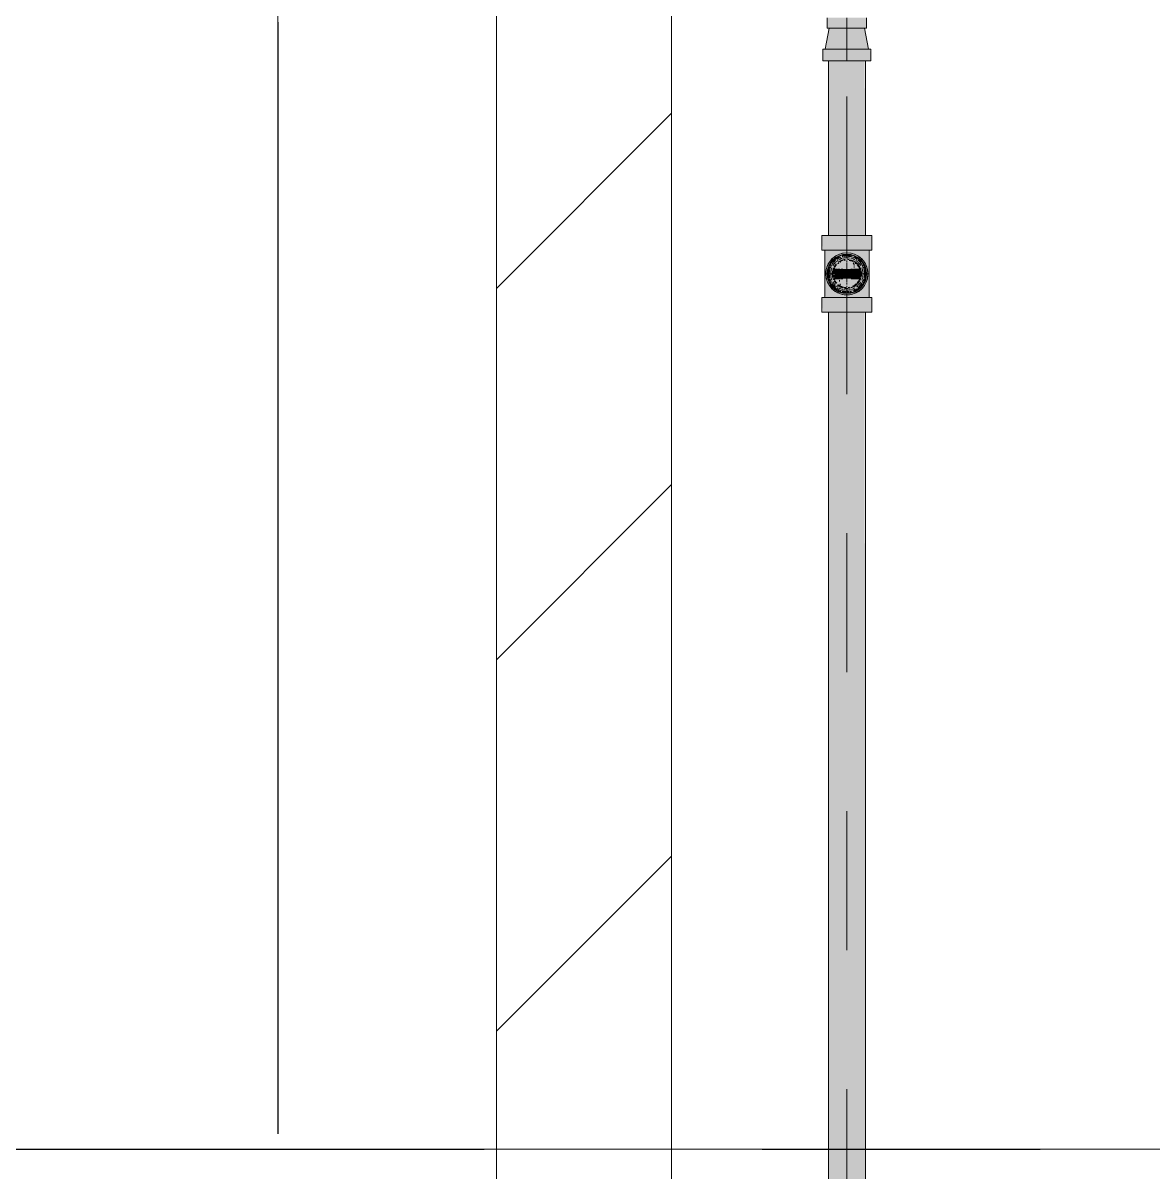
# Model space of a CAD drawing. Header units: millimetres. Extents: x -4000 to 187956, y -58990 to 162485.
# Drawn here: x 97709 to 99000, y 135424 to 136737 of the extents above; entities that cross this region are included whole.
import ezdxf

# ---------------------------------------------------------------- set-up
doc = ezdxf.new("R2010")
doc.units = ezdxf.units.MM
for name, pattern in [('Dash 1_16_', [317.5, 158.75, -158.75]), ('Grid Line', [2222.5, 1270, -317.5, 317.5, -317.5]), ('Grid Line 12_5mm', [2150, 1250, -300, 300, -300])]:
    doc.linetypes.add(name, pattern=pattern)
for name, color, linetype, lineweight in [('A-WALL', 113, 'Continuous', 13), ('A-WALL-PATT', 111, 'Continuous', 13), ('F-SPRN', 3, 'Continuous', 9), ('P-PIPE', 3, 'Continuous', 9), ('P-PIPE-CNTR', 3, 'Continuous', 9), ('S-GRID', 1, 'Continuous', 30)]:
    doc.layers.add(name, color=color, linetype=linetype, lineweight=lineweight)

# ---------------------------------------------------------------- blocks, each defined once
blk = doc.blocks.new('CMF2_NHAXUONG_A_rvt-1-FFS - TANG 1')
at = {"layer": 'A-WALL-PATT', "lineweight": 9}
h = blk.add_hatch(dxfattribs=at)
h.set_pattern_fill('FP_12', color=250, style=0, pattern_type=2)
h.set_pattern_definition([(45, (0, 0), (-212.13203, 212.13203), [])])
h.paths.add_polyline_path([(98449.8, 132002.1), (98449.8, 140900.5), (98249.8, 140900), (98249.8, 132002.1)])
at = {"layer": 'A-WALL', "color": 50, "lineweight": 15}
for p, q in [((98449.8, 132002.1), (98449.8, 140900.5)), ((98249.8, 140700.5), (98249.8, 132202.1))]:
    blk.add_line(p, q, dxfattribs=at)
at = {"layer": 'A-WALL', "color": 35, "lineweight": 15}
for p, q in [((98449.8, 132002.1), (98449.8, 140900)), ((98249.8, 140700.5), (98249.8, 132202.1))]:
    blk.add_line(p, q, dxfattribs=at)
at = {"layer": 'S-GRID', "linetype": 'Grid Line 12_5mm', "lineweight": 9}
for p, q in [((98000, 161185.2), (98000, -16487.4)), ((-824.3, 135450), (183641.1, 135450))]:
    blk.add_line(p, q, dxfattribs=at)
blk = doc.blocks.new('Sprinkler_Up - DN20-V1011-FFS - TANG 1')
at = {"layer": 'F-SPRN', "transparency": 33554534}
for points in [[(22.2, 0), (17.8, 13.2), (6.9, 21.2), (-6.9, 21.2), (-18, 13.1), (-22.2, 0), (-3.9, 0.7), (-1.7, 2.9), (-1.2, 3.5), (-0.6, 4), (0.6, 4), (1.2, 3.5), (1.7, 2.9), (4.6, 0), (13.5, 0)], [(0, -16.7), (4.3, -16.1), (11.8, -11.8), (16.1, -4.3), (16.1, 4.3), (9.9, 13.2), (8.3, 14.4), (0, 16.7), (-4.3, 16.1), (-11.8, 11.8), (-16.1, 4.3), (-16.1, -4.3), (-11.8, -11.8), (-8.3, -14.4)], [(0, -15.6), (7.8, -13.5), (13.5, -7.8), (15.1, -4), (15.1, 4), (13.5, 7.8), (7.8, 13.5), (0, 15.6), (-8.2, 13.2), (-11, 11), (-15.1, 4), (-15.1, -4), (-11, -11), (-7.8, -13.5)], [(3.4, -21.2), (6.9, -21.2), (18, -13.1), (22.2, 0), (3.9, -0.7), (1.7, -2.9), (1.2, -3.5), (0.6, -4), (-0.6, -4), (-1.2, -3.5), (-1.7, -2.9), (-4.6, 0), (-22.2, 0), (-18, -13.1), (-6.9, -21.2), (0, -21.2)], [(-10.9, -5.5), (-10.9, 5.4), (-14.5, 5.4), (-14.5, -5.5)], [(-7.7, -5.5), (-7.7, 5.4), (-10.9, 5.4), (-10.9, -5.5)], [(0, -5.5), (0, 5.4), (-7.7, 5.4), (-7.7, -5.5)], [(0, 0), (5.7, 0), (2.9, 4.9), (-2.9, 4.9), (-5.7, 0)], [(2.9, -4.9), (5.7, 0), (-5.7, 0), (-2.9, -4.9)], [(0, 0), (4.6, 0), (0, 4.6), (-4.6, 0)], [(0, -4.6), (4.6, 0), (-4.6, 0)], [(0, -2.6), (1.3, 0), (-1.8, 0)], [(-1.3, 0), (1.8, 0), (0, 2.6)], [(7.7, -5.5), (7.7, 5.4), (0, 5.4), (0, -5.5)], [(7.7, -5.5), (10.9, -5.5), (10.8, 5.4), (7.7, 5.4)], [(14.5, -5.5), (14.5, 5.4), (10.9, 5.4), (10.9, -5.5)]]:
    blk.add_hatch(color=1, dxfattribs=at).paths.add_polyline_path(points)
at = {"layer": 'F-SPRN', "color": 1}
for p, q in [((-11.5, 5.4), (-14.5, 5.4)), ((-14.5, 5.4), (-11.3, 5.4)), ((-14.5, 5.4), (-14.5, 3.7)), ((-14.5, 3.3), (-14.5, 0)), ((-11.5, 5.4), (-11.5, 4)), ((-10.9, 1.9), (-10.9, 3.6)), ((-10.8, 5.4), (-8, 5.4)), ((-8.1, 5.4), (-10.8, 5.4)), ((-8.1, 5.4), (-8.1, 2.8)), ((-8.1, 2.5), (-8.1, 0.7)), ((-7.7, 4.8), (-7.7, 2.7)), ((-7.7, 4.8), (-7.7, 2.7)), ((-7.7, 2.1), (-7.7, 0.5)), ((-7.7, 2.1), (-7.7, 0.5)), ((-6.7, 5.4), (-4.7, 5.4)), ((-5.8, 3.8), (-5.8, 2.2)), ((-2.1, 0), (-2.1, 0)), ((-2.1, 0), (-2.1, -0.1)), ((-1.6, 1.3), (-1.6, 1.3)), ((-1.3, 1.6), (-1.4, 1.6)), ((-0.6, 2), (-0.6, 2)), ((-0.5, 2), (-0.6, 2)), ((0, 2.1), (-0.1, 2.1)), ((2.1, 0), (2.1, 0.1)), ((2.1, 0), (2.1, 0)), ((4.7, 5.4), (6.5, 5.4)), ((7.7, 5.4), (10.8, 5.4)), ((7.7, 5.2), (7.7, 2.7)), ((7.7, 5.2), (7.7, 2.7)), ((7.7, 2.3), (7.7, 0.5)), ((7.7, 2.3), (7.7, 0.5)), ((11.5, 5.4), (8.1, 5.4)), ((8.1, 5.4), (8.1, 2.8)), ((8.1, 2.5), (8.1, 0.4)), ((10.8, 5.4), (10.9, 5.4)), ((10.9, 5.4), (14.5, 5.4)), ((10.9, 3.6), (10.9, 0.2)), ((14.5, 5.4), (11.5, 5.4)), ((11.5, 5.4), (11.5, 4)), ((11.5, 3), (11.5, 0.2)), ((14.5, 5.4), (14.5, -5.5)), ((-14.5, -1.3), (-14.5, -3.7)), ((-11.1, -5.5), (-14.5, -5.5)), ((-14.5, -5.5), (-11.5, -5.5)), ((-10.9, -2.6), (-10.9, -1.3)), ((-10.8, -5.5), (-8.1, -5.5)), ((-7.8, -5.5), (-10.8, -5.5)), ((-8.1, -4.2), (-8.1, -5.5)), ((-7.7, -2.7), (-7.7, -4)), ((-7.7, -2.7), (-7.7, -4)), ((-7, -5.5), (-5.8, -5.5)), ((-4.8, -5.5), (-7, -5.5)), ((-5.8, -2.3), (-5.8, -3.8)), ((0, -2.1), (0.1, -2.1)), ((7, -5.5), (4.8, -5.5)), ((5.8, -2.2), (5.8, -3.8)), ((5.8, -5.5), (7, -5.5)), ((7.7, -0.5), (7.7, -2.3)), ((7.7, -0.5), (7.7, -2.3)), ((7.7, -2.7), (7.7, -5.4)), ((7.7, -2.7), (7.7, -5.4)), ((10.8, -5.5), (7.7, -5.5)), ((8.1, -0.4), (8.1, -2.5)), ((8.1, -2.8), (8.1, -5.5)), ((8.1, -5.5), (11.5, -5.5)), ((10.9, -5.5), (10.8, -5.5)), ((10.9, -0.2), (10.9, -3.6)), ((14.5, -5.5), (10.9, -5.5)), ((11.5, -0.2), (11.5, -3)), ((11.5, -4), (11.5, -5.5)), ((11.5, -5.5), (14.5, -5.5))]:
    blk.add_line(p, q, dxfattribs=at)
at = {"layer": 'F-SPRN', "color": 1, "flags": 128}
for points in [[(-1.6, 1.3), (-1.7, 1.2), (-1.7, 1.1), (-1.8, 1.1), (-1.8, 1), (-1.9, 0.9), (-1.9, 0.8), (-1.9, 0.8), (-2, 0.7), (-2, 0.6), (-2, 0.5), (-2, 0.5), (-2, 0.4), (-2.1, 0.3), (-2.1, 0.2), (-2.1, 0.1), (-2.1, 0)], [(-1.4, 1.6), (-1.4, 1.5), (-1.5, 1.5), (-1.5, 1.4), (-1.6, 1.3)], [(-0.6, 2), (-0.7, 2), (-0.8, 1.9), (-0.9, 1.9), (-0.9, 1.9), (-1, 1.8), (-1.1, 1.8), (-1.2, 1.7), (-1.2, 1.7), (-1.3, 1.6)], [(-0.1, 2.1), (-0.1, 2.1), (-0.2, 2.1), (-0.3, 2.1), (-0.4, 2), (-0.5, 2)], [(2.1, 0.1), (2.1, 0.2), (2.1, 0.2), (2.1, 0.3), (2, 0.4), (2, 0.5), (2, 0.6), (2, 0.7), (1.9, 0.7), (1.9, 0.8), (1.9, 0.9), (1.8, 1), (1.8, 1), (1.8, 1.1), (1.7, 1.2), (1.7, 1.2), (1.6, 1.3), (1.6, 1.4), (1.5, 1.4), (1.4, 1.5), (1.4, 1.5), (1.3, 1.6), (1.3, 1.7), (1.2, 1.7), (1.1, 1.7), (1.1, 1.8), (1, 1.8), (0.9, 1.9), (0.8, 1.9), (0.8, 1.9), (0.7, 2), (0.6, 2), (0.5, 2), (0.4, 2), (0.4, 2), (0.3, 2.1), (0.2, 2.1), (0.1, 2.1), (0, 2.1)], [(-2.1, -0.1), (-2.1, -0.2), (-2.1, -0.2), (-2.1, -0.3)], [(-2.1, -0.3), (-2, -0.4), (-2, -0.5), (-2, -0.6), (-2, -0.7), (-1.9, -0.7), (-1.9, -0.8), (-1.9, -0.9), (-1.8, -1), (-1.8, -1), (-1.8, -1.1), (-1.7, -1.2), (-1.7, -1.2), (-1.6, -1.3), (-1.6, -1.4), (-1.5, -1.4), (-1.4, -1.5), (-1.4, -1.5), (-1.3, -1.6), (-1.3, -1.7), (-1.2, -1.7), (-1.1, -1.7), (-1.1, -1.8), (-1, -1.8), (-0.9, -1.9), (-0.8, -1.9), (-0.8, -1.9), (-0.7, -2), (-0.6, -2), (-0.5, -2), (-0.4, -2), (-0.4, -2), (-0.3, -2.1), (-0.2, -2.1), (-0.1, -2.1), (0, -2.1)], [(0.1, -2.1), (0.1, -2.1), (0.2, -2.1), (0.3, -2.1), (0.4, -2), (0.5, -2), (0.6, -2), (0.6, -2), (0.7, -2), (0.8, -1.9), (0.9, -1.9), (0.9, -1.9), (1, -1.8), (1.1, -1.8), (1.2, -1.7), (1.2, -1.7), (1.3, -1.6), (1.4, -1.6), (1.4, -1.5), (1.5, -1.5), (1.5, -1.4), (1.6, -1.3), (1.6, -1.3), (1.7, -1.2), (1.7, -1.1), (1.8, -1.1), (1.8, -1), (1.9, -0.9), (1.9, -0.8), (1.9, -0.8), (2, -0.7), (2, -0.6), (2, -0.5), (2, -0.5), (2, -0.4), (2.1, -0.3), (2.1, -0.2), (2.1, -0.1), (2.1, 0)]]:
    blk.add_lwpolyline(points, dxfattribs=at)
at = {"layer": 'F-SPRN', "color": 1}
for radius, start, end in [(22.2, 360, 180), (21.9, 142.518, 144), (21.9, 126.6942, 142.518), (21.9, 108.2621, 125.7507), (16.7, 121.4181, 126.9869), (16.7, 121.4181, 126.9869), (16.7, 106.5995, 120), (16.7, 106.5995, 120), (15.6, 120, 121.8808), (15.6, 120, 121.8808), (15.6, 114.4363, 119.9813), (15.6, 114.4363, 119.9813), (21.9, 99.348, 107.901), (16.7, 96.4143, 105), (16.7, 96.4143, 105), (21.9, 90.145, 98.8503), (15.6, 95.5762, 100.6843), (15.6, 95.5762, 100.6843), (16.7, 83.0684, 90), (16.7, 83.0684, 90), (21.9, 72.5583, 89.4624), (15.6, 75.573, 80.5892), (15.6, 75.573, 80.5892), (15.6, 67.5614, 74.5481), (15.6, 67.5614, 74.5481), (16.7, 60, 75), (16.7, 60, 75), (15.6, 60.0187, 65.5637), (15.6, 60.0187, 65.5637), (21.9, 54.2493, 71.7379), (15.6, 58.1192, 60), (15.6, 58.1192, 60), (16.7, 45, 58.5819), (16.7, 45, 58.5819), (21.9, 37.482, 53.3058), (21.9, 36, 37.482), (21.9, 165.6773, 179.2615), (21.9, 144.7698, 164.8151), (16.7, 167.6802, 180), (16.7, 167.6802, 180), (16.7, 155.3879, 164.9693), (16.7, 155.3879, 164.9693), (15.6, 166.4265, 180), (15.6, 166.4265, 180), (15.6, 150.9409, 165), (15.6, 159.6139, 165), (16.7, 136.7213, 149.931), (16.7, 136.7213, 149.931), (15.6, 150.9409, 156.3845), (15.6, 138.4214, 150), (15.6, 138.4214, 150), (15.6, 126.205, 133.2078), (15.6, 126.205, 133.2078), (4.63, 155.7832, 180), (4.63, 155.7832, 180), (4.63, 109.0192, 138.2703), (4.63, 109.0192, 138.2703), (2.56, 109.0192, 168.8278), (2.56, 109.0192, 168.8278), (2.04, 109.0192, 180), (4.63, 17.9592, 90), (4.63, 17.9592, 90), (3.81, 57.0577, 90), (2.56, 14.5599, 90), (2.56, 14.5599, 90), (2.04, 10.4703, 90), (3.81, 16.1605, 43.8358), (15.6, 46.7922, 53.795), (15.6, 46.7922, 53.795), (15.6, 45, 46.1603), (15.6, 45, 46.1603), (15.6, 30, 41.5786), (15.6, 30, 41.5786), (16.7, 30, 43.2787), (16.7, 30, 43.2787), (15.6, 23.6155, 29.5646), (15.6, 15, 29.5646), (15.6, 15, 20.3861), (16.7, 15, 24.6121), (16.7, 15, 24.6121), (15.6, 360, 13.6618), (15.6, 0, 13.6618), (16.7, 360, 12.3198), (16.7, 0, 12.3198), (21.9, 15.1849, 35.2302), (21.9, 0.7385, 14.3227), (22.2, 180, 360), (21.9, 180.7385, 194.3227), (21.9, 195.1849, 215.2302), (21.9, 216.7299, 233.3058), (16.7, 180, 192.3198), (16.7, 180, 192.3198), (16.7, 195.0307, 204.6121), (16.7, 195.0307, 204.6121), (15.6, 181.9082, 193.6618), (15.6, 181.9082, 193.6618), (15.6, 197.3339, 209.5646), (15.6, 197.3339, 209.5646), (16.7, 210.069, 223.2787), (16.7, 210.069, 223.2787), (15.6, 212.5472, 221.5786), (15.6, 212.5472, 221.5786), (16.7, 229.4249, 238.5819), (16.7, 229.4249, 238.5819), (15.6, 233.795, 240), (15.6, 233.795, 240), (4.63, 197.9592, 0), (4.63, 197.9592, 360), (3.81, 196.1605, 360), (2.56, 191.1677, 0), (2.56, 191.1677, 360), (2.04, 190.4703, 0), (15.6, 300, 313.2078), (15.6, 300, 313.2078), (16.7, 301.4181, 310.5751), (16.7, 301.4181, 310.5751), (15.6, 313.8397, 315), (15.6, 313.8397, 315), (16.7, 310.6394, 315), (16.7, 310.6394, 315), (15.6, 318.4214, 330), (15.6, 318.4214, 330), (16.7, 316.7213, 330), (16.7, 316.7213, 330), (21.9, 306.6942, 323.2701), (15.6, 330.4354, 345), (15.6, 330.4354, 336.3845), (15.6, 339.6139, 345), (15.6, 346.3382, 360), (15.6, 346.3382, 360), (16.7, 335.3879, 345), (16.7, 335.3879, 345), (16.7, 347.6802, 360), (16.7, 347.6802, 360), (21.9, 324.7698, 344.8151), (21.9, 345.6773, 359.2615), (21.9, 234.2493, 251.7379), (16.7, 240, 255), (16.7, 240, 255), (15.6, 240.0187, 254.5481), (15.6, 240.0187, 254.5481), (21.9, 252.5583, 269.4624), (15.6, 255, 267.64), (15.6, 255, 267.64), (16.7, 263.0684, 270), (16.7, 263.0684, 270), (21.9, 270.145, 278.8503), (15.6, 275.5762, 280.6843), (15.6, 275.5762, 280.6843), (16.7, 276.4143, 285), (16.7, 276.4143, 285), (21.9, 279.348, 287.901), (16.7, 286.5995, 300), (16.7, 286.5995, 300), (15.6, 294.4363, 299.9813), (15.6, 294.4363, 299.9813), (21.9, 288.2621, 305.7507)]:
    blk.add_arc((0, 0), radius, start, end, dxfattribs=at)
blk = doc.blocks.new('Steel_Transition_Threaded_HoaPhat - Standard-V1015-FFS - TANG 1')
at = {"layer": 'P-PIPE', "lineweight": 13, "transparency": 33554534}
h = blk.add_hatch(color=1, dxfattribs=at)
h.paths.add_polyline_path([(98650, 136427.6), (98655.8, 136428.4), (98661.3, 136430.6), (98665.9, 136434.2), (98669.5, 136438.8), (98671.7, 136444.3), (98672.5, 136450.1), (98671.7, 136455.9), (98668, 136463.3), (98665.9, 136466), (98661.3, 136469.6), (98655.8, 136471.8), (98650, 136472.6), (98644.2, 136471.8), (98638.8, 136469.6), (98632, 136463.3), (98630.5, 136461.3), (98628.3, 136455.9), (98627.5, 136450.1), (98628.3, 136444.3), (98630.5, 136438.8), (98634.1, 136434.2), (98638.8, 136430.6), (98644.2, 136428.4)])
h.paths.add_polyline_path([(98650, 136430), (98644.8, 136430.7), (98640, 136432.7), (98635.8, 136435.9), (98632.6, 136440), (98630.6, 136444.9), (98629.9, 136450.1), (98630.6, 136455.3), (98635, 136463.3), (98635.8, 136464.3), (98640, 136467.5), (98644.8, 136469.5), (98650, 136470.2), (98655.2, 136469.5), (98660.1, 136467.5), (98665, 136463.3), (98667.4, 136460.1), (98669.4, 136455.3), (98670.1, 136450.1), (98669.4, 136444.9), (98667.4, 136440), (98660.8, 136433.2), (98660.1, 136432.7), (98655.2, 136430.7)])
for points in [[(98650, 136430), (98650, 136433.7), (98641.8, 136435.9), (98635.8, 136441.9), (98633.6, 136450.1), (98635.8, 136458.3), (98641.8, 136464.3), (98650, 136466.5), (98650, 136470.2), (98644.8, 136469.5), (98640, 136467.5), (98635, 136463.3), (98632.6, 136460.1), (98630.6, 136455.3), (98629.9, 136450.1), (98630.6, 136444.9), (98632.6, 136440), (98635.8, 136435.9), (98640, 136432.7), (98644.8, 136430.7)], [(98650, 136431.6), (98654.8, 136432.2), (98660.8, 136435.2), (98663.1, 136437), (98666, 136440.8), (98667.9, 136445.3), (98668.5, 136450.1), (98667.9, 136454.9), (98666, 136459.3), (98662.9, 136463.3), (98659.3, 136466.1), (98654.8, 136468), (98650, 136468.6), (98645.2, 136468), (98640.8, 136466.1), (98636.9, 136463.2), (98634, 136459.3), (98632.1, 136454.9), (98631.5, 136450.1), (98632.1, 136445.3), (98634, 136440.8), (98636.9, 136437), (98640.8, 136434.1), (98645.2, 136432.2)], [(98650, 136430), (98655.2, 136430.7), (98660.8, 136433.2), (98664.2, 136435.9), (98667.4, 136440), (98669.4, 136444.9), (98670.1, 136450.1), (98669.4, 136455.3), (98665, 136463.3), (98664.2, 136464.3), (98660.1, 136467.5), (98655.2, 136469.5), (98650, 136470.2), (98650, 136466.5), (98658.2, 136464.3), (98664.2, 136458.3), (98666.4, 136450.1), (98664.2, 136441.9), (98658.2, 136435.9), (98650, 136433.7)]]:
    blk.add_hatch(color=1, dxfattribs=at).paths.add_polyline_path(points)
at = {"layer": 'P-PIPE', "color": 20, "lineweight": 13}
for radius, start, end in [(22.5, 90, 270), (22.5, 90, 270), (20.1, 139.8677, 148.1553), (18.5, 136.4297, 150), (18.5, 136.4297, 150), (20.1, 128.8856, 138.6435), (18.5, 134.3867, 135), (18.5, 134.3867, 135), (18.5, 123.4976, 133.2041), (18.5, 123.4976, 133.2041), (20.1, 109.6859, 125.0043), (18.5, 106.819, 120), (18.5, 106.819, 120), (16.4, 115.1607, 120), (16.4, 107.4657, 111.9681), (20.1, 100.9975, 105), (18.5, 91.4353, 103.2046), (18.5, 91.4353, 103.2046), (16.4, 96.2132, 104.6042), (20.1, 90.5246, 98.5089), (22.5, 270, 90), (22.5, 270, 90), (18.5, 78.0986, 90), (18.5, 78.0986, 90), (20.1, 75.0607, 87.9279), (18.5, 60, 75), (18.5, 60, 75), (16.4, 66.9681, 72.9388), (20.1, 54.9957, 75), (18.5, 46.7959, 56.5024), (18.5, 46.7959, 56.5024), (16.4, 45, 48.5928), (20.1, 41.3565, 51.1144), (18.5, 45, 45.6133), (18.5, 45, 45.6133), (18.5, 30, 43.5703), (18.5, 30, 43.5703), (20.1, 31.8447, 40.1323), (20.1, 166.0499, 193.9501), (20.1, 150, 162.7449), (18.5, 166.5939, 193.4061), (18.5, 166.5939, 193.4061), (18.5, 157.6232, 165), (18.5, 157.6232, 165), (16.4, 168.5467, 178.9063), (16.4, 184.8393, 191.4533), (16.4, 158.0319, 163.506), (16.4, 143.5463, 150), (16.4, 30, 38.0319), (16.4, 353.5463, 8.0319), (18.5, 15, 22.3768), (18.5, 15, 22.3768), (20.1, 17.2551, 30), (18.5, 346.5939, 13.4061), (18.5, 346.5939, 13.4061), (20.1, 346.0499, 13.9501), (20.1, 197.2551, 210), (18.5, 195, 202.3768), (18.5, 195, 202.3768), (20.1, 211.8447, 231.1144), (18.5, 210, 223.5703), (18.5, 210, 223.5703), (16.4, 210.6635, 216.4537), (18.5, 226.7959, 236.5024), (18.5, 226.7959, 236.5024), (16.4, 230.4733, 236.6389), (18.5, 240, 255), (18.5, 240, 255), (16.4, 240, 246.5955), (16.4, 250.3629, 255), (16.4, 276.2132, 283.9063), (16.4, 287.4657, 291.9681), (18.5, 286.819, 300), (18.5, 286.819, 300), (16.4, 293.4045, 300), (16.4, 311.4072, 315), (18.5, 306.0017, 313.2041), (18.5, 306.0017, 313.2041), (20.1, 308.8856, 328.1553), (18.5, 316.4297, 330), (18.5, 316.4297, 330), (16.4, 338.0319, 342.8691), (18.5, 337.6232, 345), (18.5, 337.6232, 345), (20.1, 330, 342.7449), (20.1, 234.9957, 255), (20.1, 255.0607, 267.9279), (18.5, 258.0986, 270), (18.5, 258.0986, 270), (16.4, 264.1652, 268.506), (20.1, 270.5246, 278.5089), (18.5, 271.4353, 283.2046), (18.5, 271.4353, 283.2046), (20.1, 280.9975, 285), (20.1, 289.6859, 302.6413)]:
    blk.add_arc((98650, 136450.1), radius, start, end, dxfattribs=at)

msp = doc.modelspace()

# ---------------------------------------------------------------- block references
at = {"lineweight": 5}
msp.add_blockref('CMF2_NHAXUONG_A_rvt-1-FFS - TANG 1', (0, 0), dxfattribs=at)

# ---------------------------------------------------------------- next in the draw order: hatches: boundary and pattern name
at = {"layer": 'P-PIPE', "lineweight": 5, "transparency": 33554534}
for points in [[(98650, 136730.8), (98672.5, 136730.8), (98671.7, 136742.6), (98627.5, 136742.6), (98628.3, 136730.8), (98644.2, 136730.8)], [(98667.5, 136706.9), (98674.8, 136706.9), (98669.4, 136730.8), (98629.9, 136730.8), (98626.1, 136706.9), (98662.4, 136706.9)], [(98622.7, 136693.6), (98677.4, 136693.6), (98676.4, 136706.9), (98622.7, 136706.9)], [(98628.9, 136493.8), (98650, 136493.8), (98650, 136693.6), (98628.9, 136693.6), (98628.9, 136536.3)], [(98650, 136493.8), (98671.1, 136493.8), (98670.4, 136693.6), (98650, 136693.6), (98650, 136536.3)], [(98629.8, 136477.1), (98650, 136477.1), (98650, 136493.8), (98621.4, 136493.8), (98622.4, 136477.1), (98625.4, 136477.1)], [(98678.6, 136477.1), (98677.7, 136493.8), (98650, 136493.8), (98650, 136477.1), (98677.7, 136477.1)], [(98648.4, 136423.1), (98650, 136423.1), (98650, 136428.9), (98640.8, 136431.3), (98633.9, 136436.8), (98631.7, 136439.4), (98629.2, 136446.2), (98629.2, 136454), (98633.9, 136463.4), (98637.7, 136467), (98644.3, 136470.2), (98650, 136471.2), (98650, 136477.1), (98624.7, 136477.1), (98625.6, 136423.1), (98646.7, 136423.1)], [(98650, 136426), (98656.2, 136426.8), (98662.1, 136429.2), (98667.1, 136433), (98670.9, 136438), (98673.3, 136443.8), (98674.1, 136450.1), (98673.3, 136456.3), (98670, 136463.3), (98667.1, 136467.1), (98662.1, 136471), (98656.2, 136473.4), (98650, 136474.2), (98643.8, 136473.4), (98637.9, 136471), (98633, 136467.1), (98629.1, 136462.1), (98626.7, 136456.3), (98625.9, 136450.1), (98626.7, 136443.8), (98629.1, 136438), (98633, 136433), (98637.9, 136429.2), (98643.8, 136426.8)], [(98671.9, 136423.1), (98675.3, 136423.1), (98674.4, 136477.1), (98650, 136477.1), (98650, 136471.2), (98659.2, 136468.9), (98666.1, 136463.4), (98668.3, 136460.7), (98670.8, 136454), (98670.8, 136446.2), (98666.1, 136436.8), (98662.3, 136433.2), (98655.7, 136430), (98650, 136428.9), (98650, 136423.1), (98667.9, 136423.1)], [(98641.7, 136435.6), (98642.8, 136437.6), (98641.7, 136441.7), (98642.8, 136445.9), (98645.8, 136449), (98657.2, 136454.3), (98658.4, 136458.4), (98656.7, 136463.3), (98655.9, 136464.3), (98650, 136466.8), (98641.7, 136464.6), (98635.5, 136458.4), (98633.3, 136450.1), (98635.5, 136441.7), (98638.2, 136438.3)], [(98629.8, 136406.5), (98650, 136406.5), (98650, 136423.1), (98621.4, 136423.1), (98622.4, 136406.5), (98625.4, 136406.5)], [(98678.6, 136406.5), (98677.7, 136423.1), (98650, 136423.1), (98650, 136406.5), (98677.7, 136406.5)], [(98650, 134725.1), (98650, 136406.5), (98628.9, 136406.5), (98629.6, 134725.1), (98644.5, 134725.1)], [(98650, 134725.1), (98671.1, 134725.1), (98670.4, 136406.5), (98650, 136406.5), (98650, 135076.2)]]:
    msp.add_hatch(color=1, dxfattribs=at).paths.add_polyline_path(points)
at = {"layer": 'P-PIPE', "transparency": 33554534}
msp.add_hatch(color=1, dxfattribs=at).paths.add_polyline_path([(98650, 136433.4), (98658.4, 136435.6), (98661.8, 136438.3), (98666.1, 136445.8), (98666.1, 136454.4), (98660, 136463.3), (98658.4, 136464.6), (98650, 136466.8), (98645.7, 136466.2), (98638.2, 136461.9), (98633.9, 136454.4), (98633.9, 136445.8), (98638.2, 136438.3), (98641.7, 136435.6)])

# ---------------------------------------------------------------- next in the draw order: linework, layer by layer
at = {"layer": 'P-PIPE', "color": 20, "lineweight": 13}
for p, q in [((98627.5, 136742.6), (98627.5, 136730.8)), ((98672.5, 136730.8), (98672.5, 136742.6)), ((98629.9, 136730.8), (98625.2, 136706.9)), ((98627.5, 136730.8), (98672.5, 136730.8)), ((98627.5, 136730.8), (98629.8, 136730.8)), ((98630.6, 136730.8), (98644.2, 136730.8)), ((98644.8, 136730.8), (98655.2, 136730.8)), ((98655.8, 136730.8), (98669.4, 136730.8)), ((98674.8, 136706.9), (98670.1, 136730.8)), ((98670.2, 136730.8), (98672.5, 136730.8)), ((98622.7, 136706.9), (98622.7, 136693.6)), ((98625, 136706.9), (98622.7, 136706.9)), ((98677.4, 136706.9), (98622.7, 136706.9)), ((98642.9, 136706.9), (98625.2, 136706.9)), ((98656.4, 136706.9), (98643.6, 136706.9)), ((98673.7, 136706.9), (98657.1, 136706.9)), ((98677.4, 136706.9), (98675, 136706.9)), ((98677.4, 136693.6), (98677.4, 136706.9)), ((98622.7, 136693.6), (98677.4, 136693.6)), ((98622.7, 136693.6), (98628.7, 136693.6)), ((98628.9, 136693.6), (98628.9, 136493.8)), ((98629.6, 136693.6), (98628.9, 136693.6)), ((98668.3, 136693.6), (98631.7, 136693.6)), ((98631.7, 136693.6), (98668.4, 136693.6)), ((98671.1, 136693.6), (98670.4, 136693.6)), ((98671.1, 136493.8), (98671.1, 136693.6)), ((98671.3, 136693.6), (98677.4, 136693.6)), ((98621.4, 136493.8), (98621.4, 136477.1)), ((98625.2, 136493.8), (98621.4, 136493.8)), ((98650, 136493.8), (98621.4, 136493.8)), ((98625.3, 136493.8), (98625.2, 136493.8)), ((98628.8, 136493.8), (98625.3, 136493.8)), ((98628.9, 136493.8), (98629.6, 136493.8)), ((98629.7, 136493.8), (98635.1, 136493.8)), ((98635, 136493.8), (98629.8, 136493.8)), ((98635.6, 136493.8), (98664.4, 136493.8)), ((98650, 136493.8), (98635.7, 136493.8)), ((98664.3, 136493.8), (98650, 136493.8)), ((98678.6, 136493.8), (98650, 136493.8)), ((98664.9, 136493.8), (98670.3, 136493.8)), ((98670.2, 136493.8), (98665, 136493.8)), ((98670.4, 136493.8), (98671.1, 136493.8)), ((98678.6, 136493.8), (98671.2, 136493.8)), ((98678.6, 136477.1), (98678.6, 136493.8)), ((98621.4, 136477.1), (98624.6, 136477.1)), ((98621.4, 136477.1), (98650, 136477.1)), ((98624.7, 136477.1), (98624.7, 136423.1)), ((98634.6, 136477.1), (98624.7, 136477.1)), ((98642.6, 136477.1), (98624.7, 136477.1)), ((98625.2, 136477.1), (98625.3, 136477.1)), ((98625.5, 136477.1), (98634.7, 136477.1)), ((98641.9, 136477.1), (98635.6, 136477.1)), ((98635.7, 136477.1), (98641.9, 136477.1)), ((98643.4, 136477.1), (98650, 136477.1)), ((98650, 136477.1), (98643.5, 136477.1)), ((98650, 136477.1), (98643.5, 136477.1)), ((98650, 136477.1), (98656.6, 136477.1)), ((98650, 136477.1), (98678.6, 136477.1)), ((98656.5, 136477.1), (98650, 136477.1)), ((98656.5, 136477.1), (98650, 136477.1)), ((98675.3, 136477.1), (98657.4, 136477.1)), ((98658.1, 136477.1), (98664.3, 136477.1)), ((98664.4, 136477.1), (98658.1, 136477.1)), ((98665.3, 136477.1), (98674.5, 136477.1)), ((98675.3, 136477.1), (98665.4, 136477.1)), ((98675.3, 136423.1), (98675.3, 136477.1)), ((98675.4, 136477.1), (98678.6, 136477.1)), ((98621.4, 136423.1), (98621.4, 136406.5)), ((98624.6, 136423.1), (98621.4, 136423.1)), ((98650, 136423.1), (98621.4, 136423.1)), ((98624.7, 136423.1), (98634.6, 136423.1)), ((98624.7, 136423.1), (98642.6, 136423.1)), ((98625.3, 136423.1), (98625.2, 136423.1)), ((98634.7, 136423.1), (98625.5, 136423.1)), ((98635.6, 136423.1), (98641.9, 136423.1)), ((98641.9, 136423.1), (98635.7, 136423.1)), ((98650, 136423.1), (98643.4, 136423.1)), ((98643.5, 136423.1), (98650, 136423.1)), ((98643.5, 136423.1), (98650, 136423.1)), ((98656.6, 136423.1), (98650, 136423.1)), ((98678.6, 136423.1), (98650, 136423.1)), ((98650, 136423.1), (98656.5, 136423.1)), ((98650, 136423.1), (98656.5, 136423.1)), ((98657.4, 136423.1), (98674.4, 136423.1)), ((98664.3, 136423.1), (98658.1, 136423.1)), ((98658.1, 136423.1), (98664.4, 136423.1)), ((98674.5, 136423.1), (98665.3, 136423.1)), ((98665.4, 136423.1), (98674.4, 136423.1)), ((98674.4, 136423.1), (98675.3, 136423.1)), ((98674.4, 136423.1), (98675.3, 136423.1)), ((98678.6, 136423.1), (98675.4, 136423.1)), ((98678.6, 136406.5), (98678.6, 136423.1)), ((98621.4, 136406.5), (98628.8, 136406.5)), ((98621.4, 136406.5), (98650, 136406.5)), ((98628.9, 136406.5), (98628.9, 134725.1)), ((98629.6, 136406.5), (98628.9, 136406.5)), ((98635.1, 136406.5), (98629.7, 136406.5)), ((98629.8, 136406.5), (98635, 136406.5)), ((98664.4, 136406.5), (98635.6, 136406.5)), ((98635.7, 136406.5), (98650, 136406.5)), ((98650, 136406.5), (98664.3, 136406.5)), ((98650, 136406.5), (98678.6, 136406.5)), ((98670.3, 136406.5), (98664.9, 136406.5)), ((98665, 136406.5), (98670.2, 136406.5)), ((98671.1, 136406.5), (98670.4, 136406.5)), ((98671.1, 134725.1), (98671.1, 136406.5)), ((98671.2, 136406.5), (98678.6, 136406.5))]:
    msp.add_line(p, q, dxfattribs=at)
for radius, start, end in [(24.1, 90, 255), (24.1, 90, 270), (24.1, 285, 90), (24.1, 270, 90), (21.1, 150, 154.6013), (21.1, 128.0211, 141.0043), (21.1, 113.0211, 125.8689), (21.1, 99.731, 105), (21.1, 90, 98.0211), (21.1, 75, 90), (21.1, 54.4236, 65.5764), (21.1, 39.3488, 51.9789), (21.1, 26.4435, 30), (21.1, 165.7378, 177.7452), (21.1, 182.0242, 192.7707), (21.1, 158.0211, 165), (21.1, 15, 21.9789), (21.1, 2.0242, 14.2622), (21.1, 345.7378, 351.9789), (21.1, 353.0708, 357.9758), (21.1, 195, 203.0211), (21.1, 205.3987, 210), (21.1, 213.8363, 218.0211), (21.1, 218.1596, 225), (21.1, 225, 233.0211), (21.1, 306.9789, 315), (21.1, 317.2293, 321.8404), (21.1, 321.9789, 326.1637), (21.1, 330, 334.6013), (21.1, 336.9789, 345), (21.1, 234.1311, 240), (21.1, 242.2293, 251.1321), (24.1, 255, 255.2105), (24.1, 255.2105, 270), (21.1, 255, 261.9292), (21.1, 261.9789, 267.7707), (21.1, 270, 276.9789), (24.1, 270, 284.7895), (21.1, 279.731, 285), (24.1, 284.7895, 285), (21.1, 291.9789, 300), (21.1, 300, 300.713), (21.1, 300.713, 305.8689)]:
    msp.add_arc((98650, 136450.1), radius, start, end, dxfattribs=at)
at = {"layer": 'P-PIPE', "color": 1}
for centre, radius, start, end in [((98650, 136458.4), 8.35, 69.0027, 79.2369), ((98650, 136458.4), 8.35, 20.1285, 29.0413), ((98650, 136458.4), 8.35, 8.0385, 17.9918), ((98650, 136450.1), 16.7, 46.0317, 51.8726), ((98650, 136450.1), 16.7, 32.3031, 39.2955), ((98650, 136450.1), 16.7, 170.1108, 177.203), ((98650, 136450.1), 16.7, 182.797, 189.8892), ((98650, 136450.1), 16.7, 157.579, 164.2722), ((98650, 136441.7), 8.35, 131.0366, 150), ((98650, 136441.7), 8.35, 115.6806, 125.5287), ((98650, 136441.7), 8.35, 100.6842, 114.0387), ((98650, 136441.7), 8.35, 90, 100.6842), ((98650, 136458.4), 8.35, 270, 280.6842), ((98650, 136458.4), 8.35, 316.3183, 330), ((98650, 136458.4), 8.35, 352.2824, 1.6717), ((98650, 136450.1), 16.7, 23.314, 31.0974), ((98650, 136450.1), 16.7, 16.9375, 22.421), ((98650, 136450.1), 16.7, 4.3093, 9.8892), ((98650, 136450.1), 16.7, 190.2154, 195.2487), ((98650, 136450.1), 16.7, 231.8726, 237.203), ((98650, 136441.7), 8.35, 172.0327, 181.5407), ((98650, 136441.7), 8.35, 199.9004, 209.0413), ((98650, 136441.7), 8.35, 226.6998, 237.8461), ((98650, 136450.1), 16.7, 308.1274, 313.9683), ((98650, 136450.1), 16.7, 328.9026, 336.686), ((98650, 136450.1), 16.7, 337.2636, 343.0625), ((98650, 136441.7), 8.35, 249.0027, 259.2369), ((98650, 136450.1), 16.7, 264.6626, 273.5288)]:
    msp.add_arc(centre, radius, start, end, dxfattribs=at)
at = {"layer": 'P-PIPE-CNTR', "color": 20, "lineweight": 13}
for p, q in [((98650, 136693.6), (98650, 136742.6)), ((98650, 136493.8), (98650, 136474.2)), ((98650, 136474.2), (98650, 136472.6)), ((98650, 136472.6), (98650, 136471.2)), ((98650, 136470.2), (98650, 136468.6)), ((98650, 136465.2), (98650, 136463.6)), ((98650, 136462.6), (98650, 136459.8)), ((98650, 136459.1), (98650, 136456.5)), ((98650, 136454.3), (98650, 136452.6)), ((98650, 136452.1), (98650, 136450.1)), ((98650, 136450.1), (98650, 136448)), ((98650, 136447.5), (98650, 136445.9)), ((98650, 136444.6), (98650, 136441.1)), ((98650, 136440.4), (98650, 136438.1)), ((98650, 136436.5), (98650, 136435)), ((98650, 136433.4), (98650, 136432.2)), ((98650, 136431.6), (98650, 136430)), ((98650, 136428.9), (98650, 136427.6)), ((98650, 136426), (98650, 136406.5))]:
    msp.add_line(p, q, dxfattribs=at)
at = {"layer": 'P-PIPE-CNTR', "color": 1, "linetype": 'Dash 1_16_'}
for p, q in [((98650, 136493.8), (98650, 136693.6)), ((98650, 136493.8), (98650, 136693.6)), ((98650, 136472.6), (98650, 136475.1)), ((98650, 136471.2), (98650, 136472.6)), ((98650, 136468.6), (98650, 136470.2)), ((98650, 136463.6), (98650, 136465.2)), ((98650, 136459.8), (98650, 136462.6)), ((98625, 136450.1), (98627.5, 136450.1)), ((98627.8, 136450.1), (98631.5, 136450.1)), ((98631.5, 136450.1), (98633.3, 136450.1)), ((98636.9, 136450.1), (98640.4, 136450.1)), ((98640.4, 136450.1), (98642.3, 136450.1)), ((98645.4, 136450.1), (98647.6, 136450.1)), ((98648.7, 136450.1), (98650, 136450.1)), ((98650, 136455.5), (98650, 136459.1)), ((98650, 136452.6), (98650, 136454.3)), ((98650, 136450.1), (98650, 136452.1)), ((98650, 136448), (98650, 136450.1)), ((98650, 136450.1), (98651.3, 136450.1)), ((98650, 136445.9), (98650, 136447.5)), ((98651.8, 136450.1), (98654.6, 136450.1)), ((98655.7, 136450.1), (98660.8, 136450.1)), ((98660.9, 136450.1), (98663.5, 136450.1)), ((98666.4, 136450.1), (98668.5, 136450.1)), ((98668.5, 136450.1), (98672.2, 136450.1)), ((98672.5, 136450.1), (98675, 136450.1)), ((98650, 136441.1), (98650, 136444.6)), ((98650, 136438.1), (98650, 136440.4)), ((98650, 136435), (98650, 136436.5)), ((98650, 136432.2), (98650, 136433.4)), ((98650, 136430), (98650, 136431.6)), ((98650, 136427.6), (98650, 136428.9)), ((98650, 136425.1), (98650, 136426.8)), ((98650, 134725.1), (98650, 136406.5)), ((98650, 134725.1), (98650, 136406.5))]:
    msp.add_line(p, q, dxfattribs=at)
at = {"layer": 'S-GRID', "linetype": 'Grid Line'}
for p, q in [((98000, 161185.2), (98000, -16487.4)), ((-824.3, 135450), (183641.1, 135450))]:
    msp.add_line(p, q, dxfattribs=at)

# ---------------------------------------------------------------- next in the draw order: block references
at = {"layer": 'F-SPRN', "color": 1}
msp.add_blockref('Sprinkler_Up - DN20-V1011-FFS - TANG 1', (98650, 136450.1), dxfattribs=at)
at = {"layer": 'P-PIPE', "color": 20, "lineweight": 13}
msp.add_blockref('Steel_Transition_Threaded_HoaPhat - Standard-V1015-FFS - TANG 1', (0, 0), dxfattribs=at)

doc.saveas('drawing.dxf')
